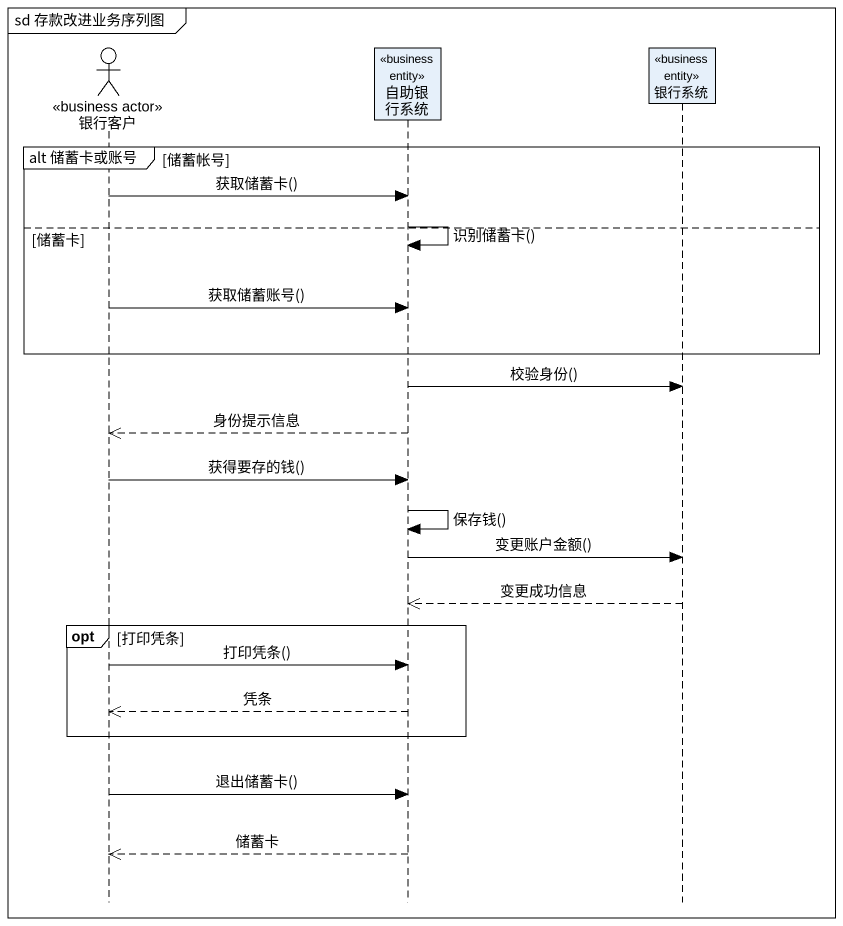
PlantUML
@startuml
mainframe sd 存款改进业务序列图
hide footbox
actor 银行客户 <<business actor>>
participant 自助银行系统 <<business entity>>
participant 银行系统 <<business entity>>

group alt 储蓄卡或账号 [储蓄帐号]
  银行客户 -> 自助银行系统 : 获取储蓄卡()
  自助银行系统 -> 自助银行系统 : 识别储蓄卡()
else 储蓄卡
  银行客户 -> 自助银行系统 : 获取储蓄账号()
end
自助银行系统 -> 银行系统 : 校验身份()
自助银行系统 -->> 银行客户 : 身份提示信息
银行客户 -> 自助银行系统 : 获得要存的钱()
自助银行系统 -> 自助银行系统 : 保存钱()
自助银行系统 -> 银行系统 : 变更账户金额()
银行系统 -->> 自助银行系统 : 变更成功信息
opt 打印凭条
  银行客户 -> 自助银行系统 : 打印凭条()
  自助银行系统 -->> 银行客户 : 凭条
end
银行客户 -> 自助银行系统 : 退出储蓄卡()
自助银行系统 -->> 银行客户 : 储蓄卡
@enduml
